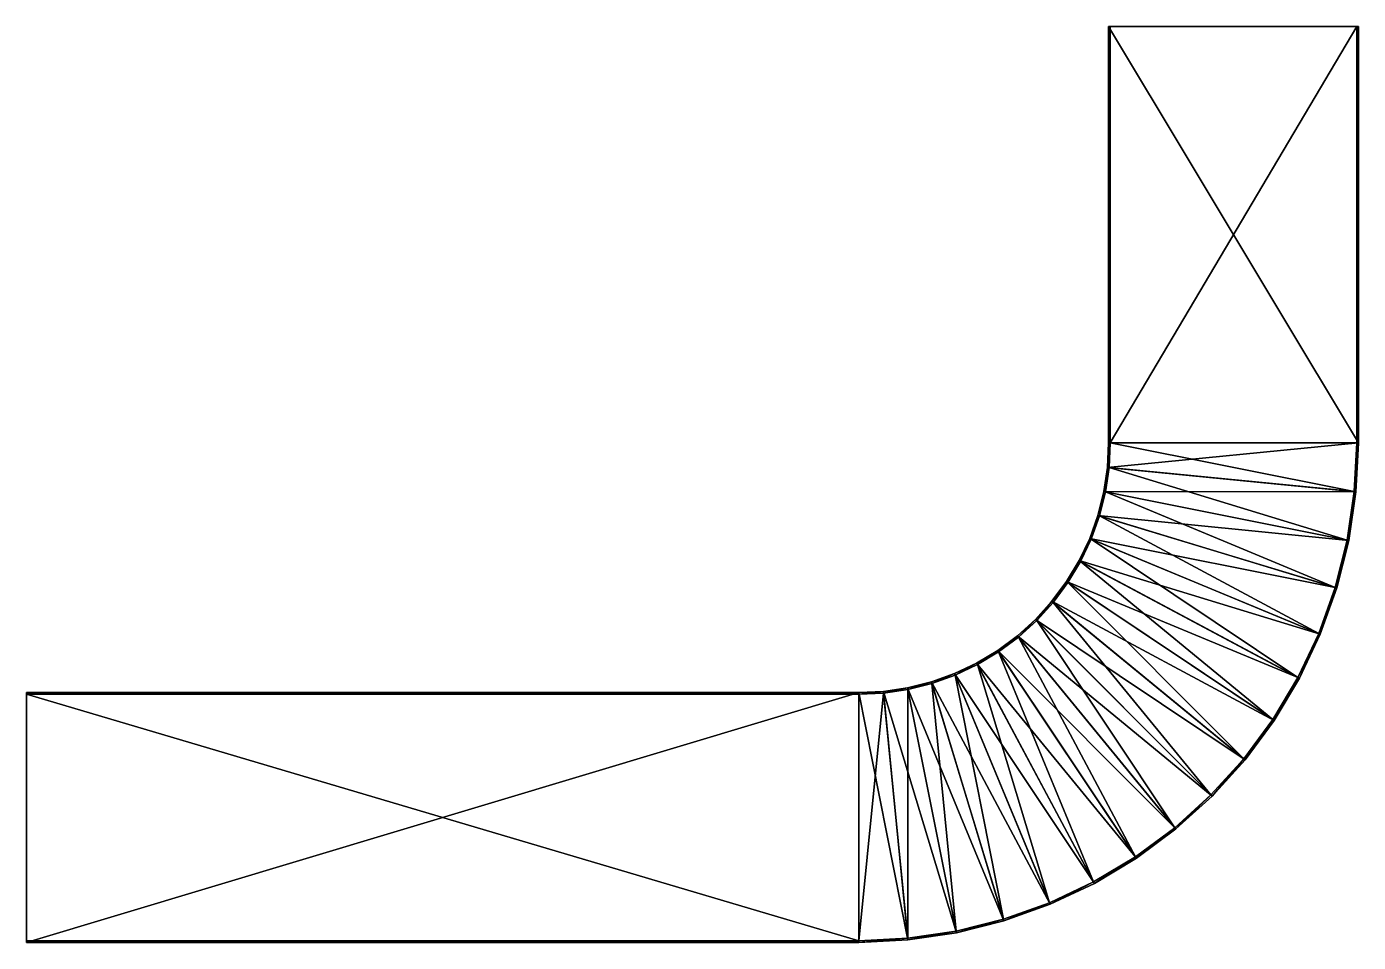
# Model space of a CAD drawing. Header units: inches. Extents: x 0 to 1600, y -150 to 950.
import ezdxf

# ---------------------------------------------------------------- set-up
doc = ezdxf.new("R2010")
doc.units = ezdxf.units.IN
doc.layers.add('TRAY', color=4, linetype='Continuous', lineweight=25)
doc.layers.add('TRAY-PIECES', color=3, linetype='Continuous', lineweight=25)

msp = doc.modelspace()

# ---------------------------------------------------------------- meshes
at = {"layer": 'TRAY'}
mesh = msp.add_polyface(dxfattribs=at)
corners = [(1300.5, 420.4, 2), (1595.1, 391.4, 2), (1302, 450, 2), (1298.6, 420.6), (1300, 450), (1600, 450), (1597.1, 391.2), (1598, 450, 2), (1298.6, 420.6, 100), (1302, 450, 100), (1600, 450, 100), (1595.1, 391.4, 100), (1294.2, 391.5, 100), (1300, 450, 100), (1300.5, 420.4, 100), (1598, 450, 100), (1597.1, 391.2, 100), (1300, 950), (1598, 950, 2), (1302, 950, 2), (1600, 950), (1300, 950, 100), (1302, 950, 100), (1598, 950, 100), (1600, 950, 100)]
mesh.append_faces([[corners[k] for k in face] for face in [(0, 1, 2), (3, 4, 5), (3, 5, 6), (1, 7, 2), (3, 8, 4), (0, 2, 9), (6, 5, 10), (1, 11, 7), (3, 12, 8), (8, 13, 4), (0, 9, 14), (11, 15, 7), (8, 14, 13), (14, 9, 13), (11, 16, 15), (16, 10, 15), (17, 5, 4), (18, 2, 7), (19, 9, 2), (20, 10, 5), (19, 2, 18), (17, 20, 5), (17, 19, 20), (19, 18, 20), (17, 4, 21), (17, 22, 19), (18, 7, 23), (20, 18, 24), (21, 4, 13), (23, 7, 15), (22, 13, 9), (24, 15, 10), (19, 22, 9), (17, 21, 22), (20, 24, 10), (18, 23, 24), (21, 13, 22), (23, 15, 24)]])
mesh = msp.add_polyface(dxfattribs=at)
corners = [(1574.2, 275.8), (1277.2, 335.2), (1287.1, 362.9), (1572.3, 276.4, 2), (1296.2, 391.1, 2), (1289, 362.3, 2), (1294.2, 391.5), (1588.5, 332.9), (1586.5, 333.3, 2), (1300.5, 420.4, 2), (1597.1, 391.2), (1595.1, 391.4, 2), (1266.3, 307.6, 2), (1279, 334.4, 2), (1279, 334.4, 100), (1277.2, 335.2, 100), (1289, 362.3, 100), (1287.1, 362.9, 100), (1296.2, 391.1, 100), (1588.5, 332.9, 100), (1586.5, 333.3, 100), (1597.1, 391.2, 100), (1294.2, 391.5, 100), (1572.3, 276.4, 100), (1595.1, 391.4, 100), (1574.2, 275.8, 100), (1298.6, 420.6), (1300.5, 420.4, 100), (1600, 450, 100), (1298.6, 420.6, 100)]
mesh.append_faces([[corners[k] for k in face] for face in [(0, 1, 2), (3, 4, 5), (2, 6, 7), (4, 8, 9), (0, 2, 7), (3, 8, 4), (6, 10, 7), (9, 8, 11), (12, 13, 14), (1, 15, 2), (13, 5, 16), (2, 17, 6), (5, 4, 18), (0, 7, 19), (8, 20, 11), (7, 10, 21), (13, 16, 14), (2, 15, 17), (6, 17, 22), (5, 18, 16), (8, 23, 20), (7, 21, 19), (11, 20, 24), (14, 17, 15), (14, 16, 17), (17, 16, 22), (16, 18, 22), (25, 19, 20), (20, 19, 24), (19, 21, 24), (6, 26, 10), (6, 22, 26), (4, 9, 27), (4, 27, 18), (10, 28, 21), (18, 29, 22), (18, 27, 29)]])
mesh = msp.add_polyface(dxfattribs=at)
corners = [(1424.3, 25.7), (1190.3, 218.1), (1212.1, 237.9), (1422.8, 27.2, 2), (1233.4, 258.4, 2), (1213.5, 236.5, 2), (1463.8, 69.4), (1231.9, 259.7), (1498.9, 116.7), (1462.3, 70.6, 2), (1251.1, 282.2, 2), (1249.4, 283.3), (1497.2, 117.8, 2), (1266.3, 307.6, 2), (1264.6, 308.6), (1529.2, 167.2), (1527.4, 168.1, 2), (1279, 334.4, 2), (1554.3, 220.4), (1277.2, 335.2), (1552.5, 221.2, 2), (1289, 362.3, 2), (1574.2, 275.8), (1572.3, 276.4, 2), (1529.2, 167.2, 100), (1497.2, 117.8, 100), (1527.4, 168.1, 100), (1554.3, 220.4, 100), (1574.2, 275.8, 100), (1552.5, 221.2, 100), (1572.3, 276.4, 100), (1586.5, 333.3, 2), (1588.5, 332.9, 100), (1498.9, 116.7, 100), (1586.5, 333.3, 100)]
mesh.append_faces([[corners[k] for k in face] for face in [(0, 1, 2), (3, 4, 5), (6, 2, 7), (6, 7, 8), (9, 10, 4), (8, 7, 11), (12, 13, 10), (11, 14, 15), (16, 17, 13), (18, 14, 19), (20, 21, 17), (9, 12, 10), (8, 11, 15), (12, 16, 13), (15, 14, 18), (16, 20, 17), (18, 19, 22), (20, 23, 21), (8, 15, 24), (12, 25, 16), (16, 26, 20), (15, 18, 27), (18, 22, 28), (20, 29, 23), (23, 30, 31), (25, 26, 16), (15, 27, 24), (20, 26, 29), (18, 28, 27), (23, 29, 30), (22, 32, 28), (33, 26, 25), (33, 24, 26), (26, 24, 29), (24, 27, 29), (29, 27, 30), (27, 28, 30), (30, 28, 34)]])
mesh = msp.add_polyface(dxfattribs=at)
corners = [(1166.7, 200.6), (1166.7, 200.6, 100), (1190.3, 218.1), (1190.3, 218.1, 100), (1212.1, 237.9), (1142.4, 183.7, 2), (1167.8, 198.9, 2), (1167.8, 198.9, 100), (1191.6, 216.6, 2), (1191.6, 216.6, 100), (1212.1, 237.9, 100), (1231.9, 259.7), (1213.5, 236.5, 2), (1213.5, 236.5, 100), (1233.4, 258.4, 2), (1233.4, 258.4, 100), (1231.9, 259.7, 100), (1249.4, 283.3), (1251.1, 282.2, 2), (1251.1, 282.2, 100), (1249.4, 283.3, 100), (1264.6, 308.6), (1264.6, 308.6, 100), (1277.2, 335.2), (1266.3, 307.6, 2), (1266.3, 307.6, 100), (1141.4, 185.4, 100), (1142.4, 183.7, 100), (1277.2, 335.2, 100), (1279, 334.4, 100)]
mesh.append_faces([[corners[k] for k in face] for face in [(0, 1, 2), (2, 3, 4), (5, 6, 7), (6, 8, 9), (4, 10, 11), (8, 12, 13), (12, 14, 15), (11, 16, 17), (14, 18, 19), (17, 20, 21), (21, 22, 23), (18, 24, 25), (0, 26, 1), (6, 9, 7), (2, 1, 3), (8, 13, 9), (27, 7, 1), (7, 3, 1), (7, 9, 3), (9, 10, 3), (4, 3, 10), (12, 15, 13), (11, 10, 16), (17, 16, 20), (14, 19, 15), (18, 25, 19), (21, 20, 22), (23, 22, 28), (24, 29, 25), (9, 13, 10), (10, 13, 16), (13, 15, 16), (15, 20, 16), (15, 19, 20), (20, 19, 22), (19, 25, 22), (22, 25, 28), (25, 29, 28)]])
mesh = msp.add_polyface(dxfattribs=at)
corners = [(1333.3, -48.9), (1166.7, 200.6), (1380.6, -13.8), (1332.2, -47.2, 2), (1379.4, -12.3, 2), (1191.6, 216.6, 2), (1190.3, 218.1), (1424.3, 25.7), (1422.8, 27.2, 2), (1213.5, 236.5, 2), (1212.1, 237.9), (1463.8, 69.4), (1462.3, 70.6, 2), (1233.4, 258.4, 2), (1281.9, -77.4, 2), (1281.9, -77.4, 100), (1282.8, -79.2), (1333.3, -48.9, 100), (1332.2, -47.2, 100), (1380.6, -13.8, 100), (1379.4, -12.3, 100), (1424.3, 25.7, 100), (1422.8, 27.2, 100), (1463.8, 69.4, 100), (1462.3, 70.6, 100), (1497.2, 117.8, 2), (1498.9, 116.7), (1498.9, 116.7, 100), (1282.8, -79.2, 100), (1497.2, 117.8, 100), (1529.2, 167.2, 100)]
mesh.append_faces([[corners[k] for k in face] for face in [(0, 1, 2), (3, 4, 5), (2, 6, 7), (4, 8, 9), (7, 10, 11), (8, 12, 13), (14, 15, 3), (16, 0, 17), (3, 18, 4), (0, 2, 19), (4, 20, 8), (2, 7, 21), (8, 22, 12), (7, 11, 23), (12, 24, 25), (11, 26, 27), (16, 17, 28), (3, 15, 18), (0, 19, 17), (4, 18, 20), (2, 21, 19), (8, 20, 22), (7, 23, 21), (12, 22, 24), (11, 27, 23), (25, 24, 29), (28, 18, 15), (28, 17, 18), (17, 20, 18), (17, 19, 20), (19, 22, 20), (19, 21, 22), (21, 24, 22), (21, 23, 24), (24, 23, 29), (23, 27, 29), (26, 30, 27)]])
mesh = msp.add_polyface(dxfattribs=at)
corners = [(1174.2, -124.2), (1087.1, 162.9), (1229.6, -104.3), (1173.6, -122.3, 2), (1228.8, -102.5, 2), (1115.6, 171, 2), (1114.8, 172.8), (1142.4, 183.7, 2), (1282.8, -79.2), (1141.4, 185.4), (1281.9, -77.4, 2), (1167.8, 198.9, 2), (1116.7, -136.5, 2), (1116.7, -136.5, 100), (1117.1, -138.5), (1174.2, -124.2, 100), (1173.6, -122.3, 100), (1141.4, 185.4, 100), (1166.7, 200.6), (1142.4, 183.7, 100), (1333.3, -48.9), (1332.2, -47.2, 2), (1191.6, 216.6, 2), (1229.6, -104.3, 100), (1228.8, -102.5, 100), (1282.8, -79.2, 100), (1380.6, -13.8), (1190.3, 218.1), (1379.4, -12.3, 2), (1213.5, 236.5, 2), (1117.1, -138.5, 100), (1167.8, 198.9, 100), (1115.6, 171, 100), (1166.7, 200.6, 100), (1281.9, -77.4, 100)]
mesh.append_faces([[corners[k] for k in face] for face in [(0, 1, 2), (3, 4, 5), (2, 1, 6), (4, 7, 5), (8, 6, 9), (10, 11, 7), (12, 13, 3), (14, 0, 15), (3, 16, 4), (9, 17, 18), (5, 7, 19), (2, 6, 8), (4, 10, 7), (8, 9, 20), (10, 21, 11), (20, 9, 18), (21, 22, 11), (0, 2, 23), (4, 24, 10), (2, 8, 25), (26, 18, 27), (28, 29, 22), (14, 15, 30), (3, 13, 16), (0, 23, 15), (30, 16, 13), (30, 15, 16), (15, 24, 16), (7, 31, 19), (32, 19, 17), (19, 33, 17), (4, 16, 24), (2, 25, 23), (10, 24, 34), (15, 23, 24), (23, 34, 24), (23, 25, 34)]])
mesh = msp.add_polyface(dxfattribs=at)
corners = [(1058.8, -147.1), (1029.4, 151.4), (1117.1, -138.5), (1058.6, -145.1, 2), (1116.7, -136.5, 2), (1058.9, 153.8, 2), (1058.5, 155.8), (1174.2, -124.2), (1173.6, -122.3, 2), (1087.7, 161, 2), (1029.6, 149.5, 2), (1087.1, 162.9), (1115.6, 171, 2), (1000, -150), (1058.8, -147.1, 100), (1117.1, -138.5, 100), (1058.6, -145.1, 100), (1058.9, 153.8, 100), (1058.5, 155.8, 100), (1087.7, 161, 100), (1087.1, 162.9, 100), (1114.8, 172.8), (1114.8, 172.8, 100), (1141.4, 185.4), (1115.6, 171, 100), (1116.7, -136.5, 100), (1000, -150, 100), (1029.4, 151.4, 100), (1029.6, 149.5, 100), (1142.4, 183.7, 100), (1141.4, 185.4, 100)]
mesh.append_faces([[corners[k] for k in face] for face in [(0, 1, 2), (3, 4, 5), (2, 6, 7), (4, 8, 9), (3, 5, 10), (2, 1, 6), (4, 9, 5), (7, 6, 11), (8, 12, 9), (13, 0, 14), (0, 2, 15), (3, 16, 4), (10, 5, 17), (6, 18, 11), (5, 9, 19), (11, 20, 21), (21, 22, 23), (9, 12, 24), (0, 15, 14), (4, 16, 25), (26, 14, 16), (14, 25, 16), (14, 15, 25), (6, 27, 18), (10, 17, 28), (5, 19, 17), (11, 18, 20), (9, 24, 19), (21, 20, 22), (12, 29, 24), (23, 22, 30), (28, 18, 27), (28, 17, 18), (17, 20, 18), (17, 19, 20), (20, 19, 22), (19, 24, 22), (24, 30, 22)]])
mesh = msp.add_polyface(dxfattribs=at)
corners = [(0, -150), (0, -148, 2), (0, 148, 2), (0, 150), (1000, -148, 2), (1000, 150), (0, -150, 100), (1000, -150), (0, 148, 100), (1000, 148, 2), (1000, -148, 100), (1000, 150, 100), (0, -148, 100), (1000, -150, 100), (0, 150, 100), (1000, 148, 100), (1058.8, -147.1), (1058.6, -145.1, 2), (1029.6, 149.5, 2), (1029.4, 151.4), (1029.4, 151.4, 100), (1058.5, 155.8), (1029.6, 149.5, 100), (1058.8, -147.1, 100), (1058.6, -145.1, 100)]
mesh.append_faces([[corners[k] for k in face] for face in [(0, 1, 2), (0, 2, 3), (1, 4, 2), (0, 3, 5), (0, 6, 1), (0, 7, 6), (2, 8, 3), (2, 9, 8), (0, 5, 7), (2, 4, 9), (1, 10, 4), (3, 11, 5), (1, 6, 12), (1, 12, 10), (6, 13, 12), (8, 14, 3), (3, 14, 11), (8, 15, 14), (6, 7, 13), (12, 13, 10), (8, 9, 15), (14, 15, 11), (7, 5, 16), (4, 17, 18), (4, 18, 9), (16, 5, 19), (4, 10, 17), (5, 11, 19), (19, 20, 21), (9, 18, 22), (7, 23, 13), (17, 10, 24), (13, 24, 10), (19, 11, 20), (9, 22, 15), (15, 20, 11), (15, 22, 20)]])
at = {"layer": 'TRAY-PIECES', "color": 3}
mesh = msp.add_polyface(dxfattribs=at)
corners = [(1600, 450), (1300, 450), (1300, 450, 100), (1302, 450, 100), (1302, 450, 2), (1598, 450, 2), (1598, 450, 100), (1600, 450, 100), (1600, 950), (1300, 950), (1300, 950, 100), (1302, 950, 100), (1302, 950, 2), (1598, 950, 2), (1598, 950, 100), (1600, 950, 100)]
mesh.append_faces([[corners[k] for k in face] for face in [(1, 3, 2), (5, 7, 6), (1, 4, 3), (5, 0, 7), (0, 4, 1), (4, 0, 5), (9, 10, 11), (13, 14, 15), (9, 11, 12), (13, 15, 8), (8, 9, 12), (12, 13, 8), (0, 1, 9), (0, 9, 8), (1, 2, 10), (1, 10, 9), (2, 3, 11), (2, 11, 10), (3, 4, 12), (3, 12, 11), (4, 5, 13), (4, 13, 12), (5, 6, 14), (5, 14, 13), (6, 7, 15), (6, 15, 14), (7, 0, 8), (7, 8, 15)]], dxfattribs={"color": 3})
mesh = msp.add_polyface(dxfattribs=at)
corners = [(1462.3, 70.6, 2), (1251.1, 282.2, 2), (1233.4, 258.4, 2), (1497.2, 117.8, 2), (1527.4, 168.1, 2), (1266.3, 307.6, 2), (1552.5, 221.2, 2), (1279, 334.4, 2), (1572.3, 276.4, 2), (1289, 362.3, 2), (1586.5, 333.3, 2), (1296.2, 391.1, 2), (1595.1, 391.4, 2), (1300.5, 420.4, 2), (1598, 450, 2), (1302, 450, 2), (1302, 450, 100), (1300.5, 420.4, 100), (1300, 450, 100), (1298.6, 420.6, 100), (1212.1, 237.9), (1231.9, 259.7), (1463.8, 69.4), (1249.4, 283.3), (1498.9, 116.7), (1264.6, 308.6), (1529.2, 167.2), (1277.2, 335.2), (1554.3, 220.4), (1287.1, 362.9), (1574.2, 275.8), (1294.2, 391.5), (1588.5, 332.9), (1298.6, 420.6), (1597.1, 391.2), (1300, 450), (1600, 450)]
mesh.append_faces([[corners[k] for k in face] for face in [(0, 1, 2), (3, 4, 5), (3, 5, 1), (4, 6, 7), (4, 7, 5), (6, 8, 9), (6, 9, 7), (8, 10, 11), (8, 11, 9), (10, 12, 13), (10, 13, 11), (12, 14, 15), (12, 15, 13), (13, 15, 16), (13, 16, 17), (17, 16, 18), (17, 18, 19), (20, 21, 22), (21, 23, 24), (23, 25, 26), (23, 26, 24), (25, 27, 28), (25, 28, 26), (27, 29, 30), (27, 30, 28), (29, 31, 32), (29, 32, 30), (31, 33, 34), (31, 34, 32), (33, 35, 36), (15, 18, 16), (15, 35, 18), (14, 35, 15)]], dxfattribs={"color": 3})
mesh = msp.add_polyface(dxfattribs=at)
corners = [(1251.1, 282.2, 2), (1266.3, 307.6, 2), (1266.3, 307.6, 100), (1251.1, 282.2, 100), (1279, 334.4, 2), (1279, 334.4, 100), (1289, 362.3, 2), (1289, 362.3, 100), (1296.2, 391.1, 2), (1296.2, 391.1, 100), (1300.5, 420.4, 2), (1300.5, 420.4, 100), (1233.4, 258.4, 100), (1249.4, 283.3, 100), (1264.6, 308.6, 100), (1277.2, 335.2, 100), (1287.1, 362.9, 100), (1294.2, 391.5, 100), (1298.6, 420.6, 100), (1231.9, 259.7, 100), (1249.4, 283.3), (1264.6, 308.6), (1277.2, 335.2), (1287.1, 362.9), (1294.2, 391.5), (1298.6, 420.6), (1300, 450, 100), (1300, 450)]
mesh.append_faces([[corners[k] for k in face] for face in [(0, 1, 2), (0, 2, 3), (1, 4, 5), (1, 5, 2), (4, 6, 7), (4, 7, 5), (6, 8, 9), (6, 9, 7), (8, 10, 11), (8, 11, 9), (12, 3, 13), (3, 2, 14), (3, 14, 13), (2, 5, 15), (2, 15, 14), (5, 7, 16), (5, 16, 15), (7, 9, 17), (7, 17, 16), (9, 11, 18), (9, 18, 17), (19, 13, 20), (13, 14, 21), (13, 21, 20), (14, 15, 22), (14, 22, 21), (15, 16, 23), (15, 23, 22), (16, 17, 24), (16, 24, 23), (17, 18, 25), (17, 25, 24), (18, 26, 27), (18, 27, 25)]], dxfattribs={"color": 3})
mesh = msp.add_polyface(dxfattribs=at)
corners = [(1529.2, 167.2, 100), (1554.3, 220.4, 100), (1552.5, 221.2, 100), (1527.4, 168.1, 100), (1574.2, 275.8, 100), (1572.3, 276.4, 100), (1588.5, 332.9, 100), (1586.5, 333.3, 100), (1597.1, 391.2, 100), (1595.1, 391.4, 100), (1600, 450, 100), (1598, 450, 100), (1552.5, 221.2, 2), (1527.4, 168.1, 2), (1572.3, 276.4, 2), (1586.5, 333.3, 2), (1595.1, 391.4, 2), (1598, 450, 2), (1298.6, 420.6), (1600, 450), (1597.1, 391.2), (1529.2, 167.2), (1554.3, 220.4), (1574.2, 275.8), (1588.5, 332.9), (1300, 450)]
mesh.append_faces([[corners[k] for k in face] for face in [(0, 1, 2), (0, 2, 3), (1, 4, 5), (1, 5, 2), (4, 6, 7), (4, 7, 5), (6, 8, 9), (6, 9, 7), (8, 10, 11), (8, 11, 9), (3, 2, 12), (3, 12, 13), (2, 5, 14), (2, 14, 12), (5, 7, 15), (5, 15, 14), (7, 9, 16), (7, 16, 15), (9, 11, 17), (9, 17, 16), (18, 19, 20), (21, 22, 1), (21, 1, 0), (22, 23, 4), (22, 4, 1), (23, 24, 6), (23, 6, 4), (24, 20, 8), (24, 8, 6), (20, 19, 10), (20, 10, 8), (19, 11, 10), (19, 17, 11), (25, 17, 19)]], dxfattribs={"color": 3})
mesh = msp.add_polyface(dxfattribs=at)
corners = [(1115.6, 171, 2), (1142.4, 183.7, 2), (1142.4, 183.7, 100), (1167.8, 198.9, 2), (1167.8, 198.9, 100), (1191.6, 216.6, 2), (1191.6, 216.6, 100), (1213.5, 236.5, 2), (1213.5, 236.5, 100), (1233.4, 258.4, 2), (1233.4, 258.4, 100), (1251.1, 282.2, 2), (1251.1, 282.2, 100), (1115.6, 171, 100), (1141.4, 185.4, 100), (1114.8, 172.8, 100), (1166.7, 200.6, 100), (1190.3, 218.1, 100), (1212.1, 237.9, 100), (1231.9, 259.7, 100), (1249.4, 283.3, 100), (1141.4, 185.4), (1114.8, 172.8), (1166.7, 200.6), (1190.3, 218.1), (1212.1, 237.9), (1231.9, 259.7), (1249.4, 283.3)]
mesh.append_faces([[corners[k] for k in face] for face in [(0, 1, 2), (1, 3, 4), (1, 4, 2), (3, 5, 6), (3, 6, 4), (5, 7, 8), (5, 8, 6), (7, 9, 10), (7, 10, 8), (9, 11, 12), (9, 12, 10), (13, 2, 14), (13, 14, 15), (2, 4, 16), (2, 16, 14), (4, 6, 17), (4, 17, 16), (6, 8, 18), (6, 18, 17), (8, 10, 19), (8, 19, 18), (10, 20, 19), (15, 14, 21), (15, 21, 22), (14, 16, 23), (14, 23, 21), (16, 17, 24), (16, 24, 23), (17, 18, 25), (17, 25, 24), (18, 19, 26), (18, 26, 25), (19, 27, 26)]], dxfattribs={"color": 3})
mesh = msp.add_polyface(dxfattribs=at)
corners = [(1333.3, -48.9, 100), (1380.6, -13.8, 100), (1379.4, -12.3, 100), (1332.2, -47.2, 100), (1424.3, 25.7, 100), (1422.8, 27.2, 100), (1463.8, 69.4, 100), (1462.3, 70.6, 100), (1498.9, 116.7, 100), (1497.2, 117.8, 100), (1529.2, 167.2, 100), (1527.4, 168.1, 100), (1379.4, -12.3, 2), (1332.2, -47.2, 2), (1422.8, 27.2, 2), (1462.3, 70.6, 2), (1497.2, 117.8, 2), (1527.4, 168.1, 2), (1233.4, 258.4, 2), (1251.1, 282.2, 2), (1212.1, 237.9), (1463.8, 69.4), (1424.3, 25.7), (1231.9, 259.7), (1498.9, 116.7), (1333.3, -48.9), (1380.6, -13.8), (1529.2, 167.2)]
mesh.append_faces([[corners[k] for k in face] for face in [(0, 1, 2), (0, 2, 3), (1, 4, 5), (1, 5, 2), (4, 6, 7), (4, 7, 5), (6, 8, 9), (6, 9, 7), (8, 10, 11), (8, 11, 9), (3, 2, 12), (3, 12, 13), (2, 5, 14), (2, 14, 12), (5, 7, 15), (5, 15, 14), (7, 9, 16), (7, 16, 15), (9, 11, 17), (9, 17, 16), (14, 15, 18), (15, 16, 19), (20, 21, 22), (23, 24, 21), (25, 26, 1), (25, 1, 0), (26, 22, 4), (26, 4, 1), (22, 21, 6), (22, 6, 4), (21, 24, 8), (21, 8, 6), (24, 27, 10), (24, 10, 8)]], dxfattribs={"color": 3})
mesh = msp.add_polyface(dxfattribs=at)
corners = [(1174.2, -124.2, 100), (1229.6, -104.3, 100), (1228.8, -102.5, 100), (1173.6, -122.3, 100), (1282.8, -79.2, 100), (1281.9, -77.4, 100), (1333.3, -48.9, 100), (1332.2, -47.2, 100), (1228.8, -102.5, 2), (1173.6, -122.3, 2), (1281.9, -77.4, 2), (1332.2, -47.2, 2), (1142.4, 183.7, 2), (1167.8, 198.9, 2), (1379.4, -12.3, 2), (1191.6, 216.6, 2), (1422.8, 27.2, 2), (1213.5, 236.5, 2), (1233.4, 258.4, 2), (1114.8, 172.8), (1282.8, -79.2), (1229.6, -104.3), (1141.4, 185.4), (1166.7, 200.6), (1333.3, -48.9), (1190.3, 218.1), (1380.6, -13.8), (1212.1, 237.9), (1424.3, 25.7), (1174.2, -124.2)]
mesh.append_faces([[corners[k] for k in face] for face in [(0, 1, 2), (0, 2, 3), (1, 4, 5), (1, 5, 2), (4, 6, 7), (4, 7, 5), (3, 2, 8), (3, 8, 9), (2, 5, 10), (2, 10, 8), (5, 7, 11), (5, 11, 10), (8, 10, 12), (10, 11, 13), (10, 13, 12), (11, 14, 15), (11, 15, 13), (14, 16, 17), (14, 17, 15), (16, 18, 17), (19, 20, 21), (22, 23, 24), (22, 24, 20), (23, 25, 26), (23, 26, 24), (25, 27, 28), (25, 28, 26), (29, 21, 1), (29, 1, 0), (21, 20, 4), (21, 4, 1), (20, 24, 6), (20, 6, 4)]], dxfattribs={"color": 3})
mesh = msp.add_polyface(dxfattribs=at)
corners = [(1116.7, -136.5, 2), (1087.7, 161, 2), (1058.9, 153.8, 2), (1173.6, -122.3, 2), (1115.6, 171, 2), (1228.8, -102.5, 2), (1142.4, 183.7, 2), (1000, 148, 2), (1029.6, 149.5, 2), (1029.6, 149.5, 100), (1000, 148, 100), (1058.9, 153.8, 100), (1087.7, 161, 100), (1115.6, 171, 100), (1142.4, 183.7, 100), (1029.4, 151.4, 100), (1000, 150, 100), (1058.5, 155.8, 100), (1087.1, 162.9, 100), (1114.8, 172.8, 100), (1029.4, 151.4), (1000, 150), (1058.5, 155.8), (1087.1, 162.9), (1114.8, 172.8), (1117.1, -138.5), (1174.2, -124.2), (1229.6, -104.3), (1141.4, 185.4), (1282.8, -79.2)]
mesh.append_faces([[corners[k] for k in face] for face in [(0, 1, 2), (3, 4, 1), (5, 6, 4), (7, 8, 9), (7, 9, 10), (8, 2, 11), (8, 11, 9), (2, 1, 12), (2, 12, 11), (1, 4, 13), (1, 13, 12), (4, 14, 13), (10, 9, 15), (10, 15, 16), (9, 11, 17), (9, 17, 15), (11, 12, 18), (11, 18, 17), (12, 13, 19), (12, 19, 18), (16, 15, 20), (16, 20, 21), (15, 17, 22), (15, 22, 20), (17, 18, 23), (17, 23, 22), (18, 19, 24), (18, 24, 23), (20, 22, 25), (22, 23, 26), (23, 24, 27), (24, 28, 29), (7, 10, 16), (7, 16, 21)]], dxfattribs={"color": 3})
mesh = msp.add_polyface(dxfattribs=at)
corners = [(1000, -150, 100), (1058.8, -147.1, 100), (1058.6, -145.1, 100), (1000, -148, 100), (1117.1, -138.5, 100), (1116.7, -136.5, 100), (1174.2, -124.2, 100), (1173.6, -122.3, 100), (1058.6, -145.1, 2), (1000, -148, 2), (1116.7, -136.5, 2), (1173.6, -122.3, 2), (1029.6, 149.5, 2), (1000, 148, 2), (1058.9, 153.8, 2), (1087.7, 161, 2), (1228.8, -102.5, 2), (1115.6, 171, 2), (1000, 150), (1029.4, 151.4), (1058.8, -147.1), (1000, -150), (1117.1, -138.5), (1058.5, 155.8), (1174.2, -124.2), (1087.1, 162.9), (1229.6, -104.3)]
mesh.append_faces([[corners[k] for k in face] for face in [(0, 1, 2), (0, 2, 3), (1, 4, 5), (1, 5, 2), (4, 6, 7), (4, 7, 5), (3, 2, 8), (3, 8, 9), (2, 5, 10), (2, 10, 8), (5, 7, 11), (5, 11, 10), (9, 8, 12), (9, 12, 13), (8, 10, 14), (8, 14, 12), (10, 11, 15), (11, 16, 17), (18, 19, 20), (18, 20, 21), (19, 22, 20), (23, 24, 22), (25, 26, 24), (21, 20, 1), (21, 1, 0), (20, 22, 4), (20, 4, 1), (22, 24, 6), (22, 6, 4), (21, 0, 3), (21, 3, 9), (18, 21, 9), (9, 13, 18)]], dxfattribs={"color": 3})
mesh = msp.add_polyface(dxfattribs=at)
corners = [(0, -150), (0, 150), (0, 150, 100), (0, 148, 100), (0, 148, 2), (0, -148, 2), (0, -148, 100), (0, -150, 100), (1000, -150), (1000, 150), (1000, 150, 100), (1000, 148, 100), (1000, 148, 2), (1000, -148, 2), (1000, -148, 100), (1000, -150, 100)]
mesh.append_faces([[corners[k] for k in face] for face in [(1, 3, 2), (5, 7, 6), (1, 4, 3), (5, 0, 7), (0, 4, 1), (4, 0, 5), (9, 10, 11), (13, 14, 15), (9, 11, 12), (13, 15, 8), (8, 9, 12), (12, 13, 8), (0, 1, 9), (0, 9, 8), (1, 2, 10), (1, 10, 9), (2, 3, 11), (2, 11, 10), (3, 4, 12), (3, 12, 11), (4, 5, 13), (4, 13, 12), (5, 6, 14), (5, 14, 13), (6, 7, 15), (6, 15, 14), (7, 0, 8), (7, 8, 15)]], dxfattribs={"color": 3})

doc.saveas('drawing.dxf')
